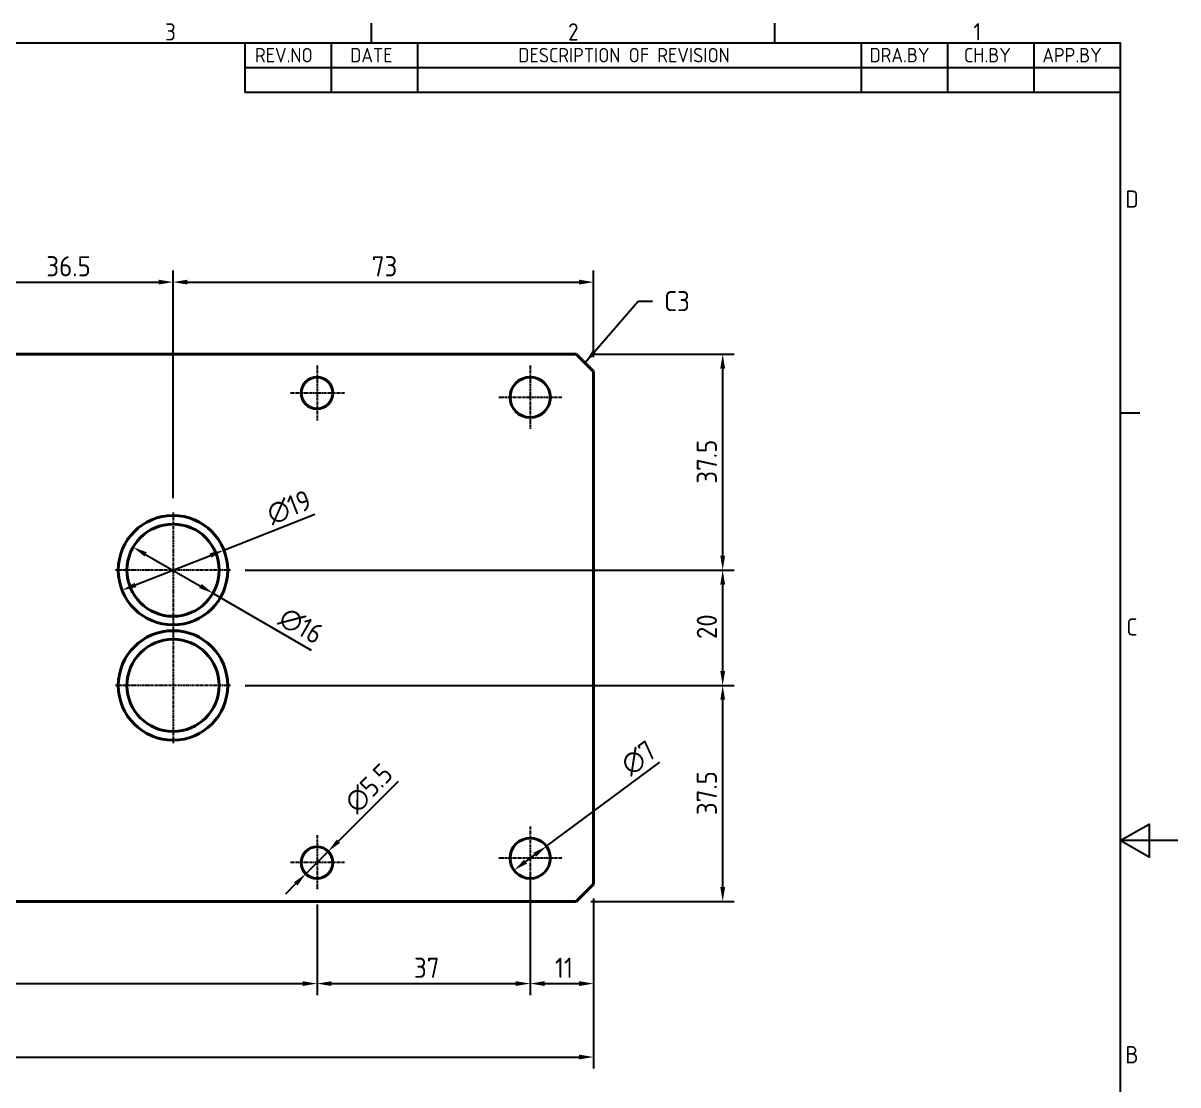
# Model space of a CAD drawing. Header units: millimetres. Extents: x 0 to 420, y 0 to 297.
# Drawn here: x 219.5 to 420, y 106.1 to 290.4 of the extents above; entities that cross this region are included whole.
import ezdxf

# ---------------------------------------------------------------- set-up
doc = ezdxf.new("R2010")
doc.units = ezdxf.units.MM
doc.linetypes.add('CHAIN', pattern=[0.7087, 0.4724, -0.0591, 0.1181, -0.0591])
doc.layers.get('0').update_dxf_attribs({"color": 3, "lineweight": 25, "true_color": 0x00ff00})
for name, color, linetype, lineweight, true_color in [('가시적인 것(ISO)', 3, 'Continuous', 40, 0x00ff00), ('기호(ISO)', 5, 'Continuous', 25, 0x0000ff), ('중심 표식(ISO)', 1, 'Continuous', 25, 0xff0000), ('치수(ISO)', 2, 'Continuous', 25, 0xffff00)]:
    doc.layers.add(name, color=color, linetype=linetype, lineweight=lineweight, true_color=true_color)
doc.layers.add('경계(ISO)', color=7, linetype='Continuous', lineweight=25)
doc.styles.add('ISO ProportionalPSTEK', font='isocp.shx')
doc.styles.add('문자 텍스트_PSTEK_POSCO', font='isocp.shx')
doc.styles.add('치수 텍스트_PSTEK_POSCO', font='isocp.shx')
doc.dimstyles.new('치수_PSTEK_POSCO', dxfattribs={"dimtxt": 3.5, "dimasz": 2.5, "dimexe": 2, "dimexo": 2.5, "dimgap": 1, "dimtad": 1, "dimrnd": 1e-08, "dimdsep": 46, "dimtxsty": '치수 텍스트_PSTEK_POSCO', "dimcen": 0.09, "dimdle": 10, "dimclrd": 7, "dimclre": 7, "dimclrt": 2, "dimadec": 1, "dimazin": 2, "dimtfac": 1, "dimtmove": 0, "dimatfit": 3, "dimfxl": 1, "dimtolj": 1, "dimlwd": -1, "dimlwe": -1, "dimarcsym": 0})
doc.dimstyles.new('치수_PSTEK_POSCO$7', dxfattribs={"dimtxt": 3.5, "dimasz": 2.5, "dimexe": 2, "dimexo": 2.5, "dimgap": 1, "dimtad": 1, "dimrnd": 1e-08, "dimdsep": 46, "dimtxsty": '치수 텍스트_PSTEK_POSCO', "dimcen": 0.09, "dimdle": 10, "dimclrd": 7, "dimclre": 7, "dimclrt": 2, "dimadec": 1, "dimazin": 2, "dimtfac": 1, "dimtmove": 0, "dimatfit": 3, "dimfxl": 1, "dimtolj": 1, "dimlwd": -1, "dimlwe": -1, "dimarcsym": 0})

# ---------------------------------------------------------------- blocks, each defined once
blk = doc.blocks.new('경계 Default Border')
at = {"layer": '경계(ISO)'}
for p, q in [((280, 287.0000076293945), (280, 290.4000091552734)), ((350, 287.0000076293945), (350, 290.4000091552734)), ((410, 222.7499961853027), (413.4000015258789, 222.7499961853027))]:
    blk.add_line(p, q, dxfattribs=at)
at = {"layer": '경계(ISO)', "flags": 128}
for points in [[(10, 10), (10, 287.0000076293945), (410, 287.0000076293945), (410, 10), (10, 10)], [(420, 148.5000038146973), (410, 148.5000038146973), (415, 151.3867473602295), (415, 145.6132507324219), (410, 148.5000038146973)]]:
    blk.add_lwpolyline(points, dxfattribs=at)
at = {"layer": '경계(ISO)', "color": 2, "true_color": 0xffff00, "char_height": 3.00000011920929, "attachment_point": 7, "style": '문자 텍스트_PSTEK_POSCO'}
for s, insert in [('3', (244.1685395229535, 287.3713945155963)), ('2', (314.127739416884, 287.3713945155963)), ('1', (384.4860661041481, 287.4)), ('D', (410.878270202895, 258.3463944559917)), ('C', (411.0445395201643, 184.0963944559917)), ('B', (410.878270202895, 109.8463944559917))]:
    blk.add_mtext(s, dxfattribs=dict(at, insert=insert))
blk = doc.blocks.new('리비전 내역')
at = {"layer": '기호(ISO)'}
for p, q in [((258, 287.0000076293945), (410, 287.0000076293945)), ((258, 287.0000076293945), (258, 282.7200076293945)), ((273, 287.0000076293945), (273, 282.7200076293945)), ((288, 287.0000076293945), (288, 282.7200076293945)), ((365, 287.0000076293945), (365, 282.7200076293945)), ((380, 287.0000076293945), (380, 282.7200076293945)), ((395, 287.0000076293945), (395, 282.7200076293945)), ((410, 287.0000076293945), (410, 282.7200076293945)), ((258, 282.7200076293945), (410, 282.7200076293945)), ((258, 282.7200076293945), (258, 278.4400076293945)), ((273, 282.7200076293945), (273, 278.4400076293945)), ((288, 282.7200076293945), (288, 278.4400076293945)), ((365, 282.7200076293945), (365, 278.4400076293945)), ((380, 282.7200076293945), (380, 278.4400076293945)), ((395, 282.7200076293945), (395, 278.4400076293945)), ((410, 282.7200076293945), (410, 278.4400076293945)), ((258, 278.4400076293945), (410, 278.4400076293945))]:
    blk.add_line(p, q, dxfattribs=at)
at = {"layer": '기호(ISO)', "color": 2, "true_color": 0xffff00, "char_height": 2.5, "attachment_point": 7, "style": 'ISO ProportionalPSTEK'}
for s, insert in [('REV.NO', (259.7871163682308, 283.5831900503393)), ('DATE', (276.3142317728366, 283.5831900503393)), ('DESCRIPTION OF REVISION', (305.5070204333629, 283.5831900503393)), ('DRA.BY', (366.4757339553204, 283.5831900503393)), ('CH.BY', (382.8642915086117, 283.5831900503393)), ('APP.BY', (396.4777339604404, 283.5831900503393))]:
    blk.add_mtext(s, dxfattribs=dict(at, insert=insert))
blk = doc.blocks.new('*D25')
at = {"layer": 'Defpoints', "color": 0, "transparency": 16777216}
for p in [(245.558536297435, 245.4426301196244), (209.058536297435, 205.4426301196244), (245.558536297435, 205.4426301196244)]:
    blk.add_point(p, dxfattribs=at)
at = {"layer": '치수(ISO)', "color": 7, "transparency": 16777216}
for p, q in [((209.058536297435, 207.9426301196244), (209.058536297435, 247.4426301196244)), ((245.558536297435, 207.9426301196244), (245.558536297435, 247.4426301196244)), ((211.558536297435, 245.4426301196244), (243.058536297435, 245.4426301196244))]:
    blk.add_line(p, q, dxfattribs=at)
for points in [[(211.558536297435, 245.859296786291), (211.558536297435, 245.0259634529577), (209.058536297435, 245.4426301196244)], [(243.058536297435, 245.859296786291), (243.058536297435, 245.0259634529577), (245.558536297435, 245.4426301196244)]]:
    blk.add_solid(points, dxfattribs=at)
at = {"layer": '치수(ISO)', "color": 2, "transparency": 16777216, "insert": (223.5710489240197, 248.1926301196244), "char_height": 3.5, "attachment_point": 4, "style": '치수 텍스트_PSTEK_POSCO'}
blk.add_mtext('\\A1;36.5', dxfattribs=at)
blk = doc.blocks.new('*D26')
at = {"layer": 'Defpoints', "color": 0, "transparency": 16777216}
for p in [(318.558536297435, 245.4426301196244), (318.558536297435, 229.9426301196244), (245.558536297435, 205.4426301196244)]:
    blk.add_point(p, dxfattribs=at)
at = {"layer": '치수(ISO)', "color": 7, "transparency": 16777216}
for p, q in [((245.558536297435, 207.9426301196244), (245.558536297435, 247.4426301196244)), ((318.558536297435, 232.4426301196244), (318.558536297435, 247.4426301196244)), ((248.058536297435, 245.4426301196244), (316.058536297435, 245.4426301196244))]:
    blk.add_line(p, q, dxfattribs=at)
for points in [[(248.058536297435, 245.859296786291), (248.058536297435, 245.0259634529577), (245.558536297435, 245.4426301196244)], [(316.058536297435, 245.859296786291), (316.058536297435, 245.0259634529577), (318.558536297435, 245.4426301196244)]]:
    blk.add_solid(points, dxfattribs=at)
at = {"layer": '치수(ISO)', "color": 2, "transparency": 16777216, "insert": (280.0710489240197, 248.1926301196244), "char_height": 3.5, "attachment_point": 4, "style": '치수 텍스트_PSTEK_POSCO'}
blk.add_mtext('\\A1;73', dxfattribs=at)
blk = doc.blocks.new('*D29')
at = {"layer": 'Defpoints', "color": 0, "transparency": 16777216}
for p in [(127.558536297435, 139.9426301196243), (270.558536297435, 139.9426301196243), (270.558536297435, 123.6861166853473)]:
    blk.add_point(p, dxfattribs=at)
at = {"layer": '치수(ISO)', "color": 7, "transparency": 16777216}
for p, q in [((127.558536297435, 137.4426301196243), (127.558536297435, 121.6861166853473)), ((270.558536297435, 137.4426301196243), (270.558536297435, 121.6861166853473)), ((130.058536297435, 123.6861166853473), (268.058536297435, 123.6861166853473))]:
    blk.add_line(p, q, dxfattribs=at)
for points in [[(130.058536297435, 124.102783352014), (130.058536297435, 123.2694500186807), (127.558536297435, 123.6861166853473)], [(268.058536297435, 124.102783352014), (268.058536297435, 123.2694500186807), (270.558536297435, 123.6861166853473)]]:
    blk.add_solid(points, dxfattribs=at)
at = {"layer": '치수(ISO)', "color": 2, "transparency": 16777216, "insert": (195.5210489240197, 126.4361166853473), "char_height": 3.5, "attachment_point": 4, "style": '치수 텍스트_PSTEK_POSCO'}
blk.add_mtext('\\A1;143', dxfattribs=at)
blk = doc.blocks.new('*D30')
at = {"layer": 'Defpoints', "color": 0, "transparency": 16777216}
for p in [(307.558536297435, 145.4426301196244), (270.558536297435, 139.9426301196243), (307.558536297435, 123.6861166853473)]:
    blk.add_point(p, dxfattribs=at)
at = {"layer": '치수(ISO)', "color": 7, "transparency": 16777216}
for p, q in [((307.558536297435, 142.9426301196244), (307.558536297435, 121.6861166853473)), ((270.558536297435, 137.4426301196243), (270.558536297435, 121.6861166853473)), ((273.058536297435, 123.6861166853473), (305.058536297435, 123.6861166853473))]:
    blk.add_line(p, q, dxfattribs=at)
for points in [[(273.058536297435, 124.102783352014), (273.058536297435, 123.2694500186807), (270.558536297435, 123.6861166853473)], [(305.058536297435, 124.102783352014), (305.058536297435, 123.2694500186807), (307.558536297435, 123.6861166853473)]]:
    blk.add_solid(points, dxfattribs=at)
at = {"layer": '치수(ISO)', "color": 2, "transparency": 16777216, "insert": (287.393536297435, 126.4361166853473), "char_height": 3.5, "attachment_point": 4, "style": '치수 텍스트_PSTEK_POSCO'}
blk.add_mtext('\\A1;37', dxfattribs=at)
blk = doc.blocks.new('*D31')
at = {"layer": 'Defpoints', "color": 0, "transparency": 16777216}
for p in [(307.558536297435, 145.4426301196244), (318.558536297435, 140.9426301196244), (318.558536297435, 123.6861166853473)]:
    blk.add_point(p, dxfattribs=at)
at = {"layer": '치수(ISO)', "color": 7, "transparency": 16777216}
for p, q in [((307.558536297435, 142.9426301196244), (307.558536297435, 121.6861166853473)), ((318.558536297435, 138.4426301196244), (318.558536297435, 121.6861166853473)), ((310.058536297435, 123.6861166853473), (316.058536297435, 123.6861166853473))]:
    blk.add_line(p, q, dxfattribs=at)
for points in [[(310.058536297435, 124.102783352014), (310.058536297435, 123.2694500186807), (307.558536297435, 123.6861166853473)], [(316.058536297435, 124.102783352014), (316.058536297435, 123.2694500186807), (318.558536297435, 123.6861166853473)]]:
    blk.add_solid(points, dxfattribs=at)
at = {"layer": '치수(ISO)', "color": 2, "transparency": 16777216, "insert": (311.843536297435, 126.4361166853473), "char_height": 3.5, "attachment_point": 4, "style": '치수 텍스트_PSTEK_POSCO'}
blk.add_mtext('\\A1;11', dxfattribs=at)
blk = doc.blocks.new('*D35')
at = {"layer": 'Defpoints', "color": 0, "transparency": 16777216}
for p in [(79.55853629743496, 140.9426301196243), (318.558536297435, 140.9426301196244), (318.558536297435, 110.9426301196244)]:
    blk.add_point(p, dxfattribs=at)
at = {"layer": '치수(ISO)', "color": 7, "transparency": 16777216}
for p, q in [((79.55853629743496, 138.4426301196243), (79.55853629743496, 108.9426301196244)), ((318.558536297435, 138.4426301196244), (318.558536297435, 108.9426301196244)), ((82.05853629743496, 110.9426301196244), (316.058536297435, 110.9426301196244))]:
    blk.add_line(p, q, dxfattribs=at)
for points in [[(82.05853629743496, 111.3592967862911), (82.05853629743496, 110.5259634529577), (79.55853629743496, 110.9426301196244)], [(316.058536297435, 111.3592967862911), (316.058536297435, 110.5259634529577), (318.558536297435, 110.9426301196244)]]:
    blk.add_solid(points, dxfattribs=at)
at = {"layer": '치수(ISO)', "color": 2, "transparency": 16777216, "insert": (195.7388087328039, 113.6929746078134), "char_height": 3.5, "attachment_point": 4, "style": '치수 텍스트_PSTEK_POSCO'}
blk.add_mtext('\\A1;239', dxfattribs=at)
blk = doc.blocks.new('*D36')
at = {"layer": 'Defpoints', "color": 0, "transparency": 16777216}
for p in [(238.6303330671587, 199.4426301196233), (252.4867395277104, 191.442630119625)]:
    blk.add_point(p, dxfattribs=at)
at = {"layer": '치수(ISO)', "color": 7, "transparency": 16777216}
for p, q in [((240.79539657662, 198.1926301196236), (250.3216760182492, 192.6926301196248)), ((252.4867395277104, 191.442630119625), (269.5620123226576, 181.5842167749785))]:
    blk.add_line(p, q, dxfattribs=at)
for points in [[(241.0037299099533, 198.5534740378672), (240.5870632432867, 197.8317862013801), (238.6303330671587, 199.4426301196233)], [(250.5300093515825, 193.0534740378683), (250.1133426849159, 192.3317862013812), (252.4867395277104, 191.442630119625)]]:
    blk.add_solid(points, dxfattribs=at)
at = {"layer": '치수(ISO)', "color": 2, "transparency": 16777216, "insert": (264.46466577146, 187.7025976590072), "char_height": 3.5, "attachment_point": 4, "rotation": 330.00000000000637, "style": '치수 텍스트_PSTEK_POSCO'}
blk.add_mtext('\\A1;∅16', dxfattribs=at)
blk = doc.blocks.new('*D37')
at = {"layer": 'Defpoints', "color": 0, "transparency": 16777216}
for p in [(254.3967825490911, 198.9262206803946), (236.7202900457788, 191.959039558854)]:
    blk.add_point(p, dxfattribs=at)
at = {"layer": '치수(ISO)', "color": 7, "transparency": 16777216}
for p, q in [((254.3967825490911, 198.9262206803946), (270.155596736778, 205.1375498049787)), ((239.0461443225304, 192.8757739169515), (252.0709282723395, 198.0094863222971))]:
    blk.add_line(p, q, dxfattribs=at)
for points in [[(251.9181392126566, 198.3971287017557), (252.2237173320224, 197.6218439428386), (254.3967825490911, 198.9262206803946)], [(238.8933552628475, 193.2634162964101), (239.1989333822133, 192.4881315374928), (236.7202900457788, 191.959039558854)]]:
    blk.add_solid(points, dxfattribs=at)
at = {"layer": '치수(ISO)', "color": 2, "transparency": 16777216, "insert": (262.122572055703, 204.9272401009377), "char_height": 3.5, "attachment_point": 4, "rotation": 21.511855787972515, "style": '치수 텍스트_PSTEK_POSCO'}
blk.add_mtext('\\A1;∅19', dxfattribs=at)
blk = doc.blocks.new('*D38')
at = {"layer": 'Defpoints', "color": 0, "transparency": 16777216}
for p in [(272.5030799456981, 146.637173767887), (268.6139926491715, 142.7480864713615)]:
    blk.add_point(p, dxfattribs=at)
at = {"layer": '치수(ISO)', "color": 7, "transparency": 16777216}
for p, q in [((274.2708468986648, 148.4049407208531), (284.7100459516546, 158.8441397738397)), ((268.6139926491715, 142.7480864713615), (272.5030799456981, 146.637173767887)), ((266.8462256962048, 140.9803195183954), (265.0784587432382, 139.2125525654293))]:
    blk.add_line(p, q, dxfattribs=at)
for points in [[(273.9762190731705, 148.6995685463476), (274.5654747241592, 148.1103128953587), (272.5030799456981, 146.637173767887)], [(266.5515978707105, 141.2749473438899), (267.1408535216992, 140.685691692901), (268.6139926491715, 142.7480864713615)]]:
    blk.add_solid(points, dxfattribs=at)
at = {"layer": '치수(ISO)', "color": 2, "transparency": 16777216, "insert": (276.263673307068, 154.286854425781), "char_height": 3.5, "attachment_point": 4, "rotation": 44.999999999991196, "style": '치수 텍스트_PSTEK_POSCO'}
blk.add_mtext('\\A1;∅5.5', dxfattribs=at)
blk = doc.blocks.new('*D39')
at = {"layer": 'Defpoints', "color": 0, "transparency": 16777216}
for p in [(310.3697441023872, 147.5276027039466), (304.7473284924826, 143.3576575353021)]:
    blk.add_point(p, dxfattribs=at)
at = {"layer": '치수(ISO)', "color": 7, "transparency": 16777216}
for p, q in [((310.3697441023872, 147.5276027039466), (330.0737123853355, 162.1413333573441)), ((306.7553340674485, 144.8469236669608), (308.3617385274213, 146.0383365722879))]:
    blk.add_line(p, q, dxfattribs=at)
for points in [[(308.1135275054782, 146.3730041681156), (308.6099495493644, 145.7036689764602), (310.3697441023872, 147.5276027039466)], [(306.5071230455054, 145.1815912627885), (307.0035450893916, 144.5122560711332), (304.7473284924826, 143.3576575353021)]]:
    blk.add_solid(points, dxfattribs=at)
at = {"layer": '치수(ISO)', "color": 2, "transparency": 16777216, "insert": (323.9777472640865, 161.0439686775242), "char_height": 3.5, "attachment_point": 4, "rotation": 36.56300990730104, "style": '치수 텍스트_PSTEK_POSCO'}
blk.add_mtext('\\A1;∅7', dxfattribs=at)
blk = doc.blocks.new('*D42')
at = {"layer": 'Defpoints', "color": 0, "transparency": 16777216}
for p in [(255.558536297435, 175.4426301196244), (340.9752868880225, 175.4426301196243), (315.558536297435, 137.9426301196244)]:
    blk.add_point(p, dxfattribs=at)
at = {"layer": '치수(ISO)', "color": 7, "transparency": 16777216}
for p, q in [((258.058536297435, 175.4426301196244), (342.9752868880225, 175.4426301196243)), ((340.9752868880225, 140.4426301196243), (340.9752868880225, 172.9426301196243)), ((318.058536297435, 137.9426301196244), (342.9752868880225, 137.9426301196243))]:
    blk.add_line(p, q, dxfattribs=at)
for points in [[(340.5586202213559, 172.9426301196243), (341.3919535546892, 172.9426301196243), (340.9752868880225, 175.4426301196243)], [(340.5586202213559, 140.4426301196243), (341.3919535546892, 140.4426301196243), (340.9752868880225, 137.9426301196243)]]:
    blk.add_solid(points, dxfattribs=at)
at = {"layer": '치수(ISO)', "color": 2, "transparency": 16777216, "insert": (338.2252868880225, 152.9351427462091), "char_height": 3.5, "attachment_point": 4, "rotation": 90, "style": '치수 텍스트_PSTEK_POSCO'}
blk.add_mtext('\\A1;37.5', dxfattribs=at)
blk = doc.blocks.new('*D43')
at = {"layer": 'Defpoints', "color": 0, "transparency": 16777216}
for p in [(255.558536297435, 195.4426301196244), (340.9752868880225, 195.4426301196243), (255.558536297435, 175.4426301196244)]:
    blk.add_point(p, dxfattribs=at)
at = {"layer": '치수(ISO)', "color": 7, "transparency": 16777216}
for p, q in [((258.058536297435, 195.4426301196244), (342.9752868880225, 195.4426301196243)), ((340.9752868880225, 177.9426301196243), (340.9752868880225, 192.9426301196243)), ((258.058536297435, 175.4426301196244), (342.9752868880225, 175.4426301196243))]:
    blk.add_line(p, q, dxfattribs=at)
for points in [[(340.5586202213559, 192.9426301196243), (341.3919535546892, 192.9426301196243), (340.9752868880225, 195.4426301196243)], [(340.5586202213559, 177.9426301196243), (341.3919535546892, 177.9426301196243), (340.9752868880225, 175.4426301196243)]]:
    blk.add_solid(points, dxfattribs=at)
at = {"layer": '치수(ISO)', "color": 2, "transparency": 16777216, "insert": (338.2249423998335, 183.4818131904905), "char_height": 3.5, "attachment_point": 4, "rotation": 90, "style": '치수 텍스트_PSTEK_POSCO'}
blk.add_mtext('\\A1;20', dxfattribs=at)
blk = doc.blocks.new('*D44')
at = {"layer": 'Defpoints', "color": 0, "transparency": 16777216}
for p in [(315.558536297435, 232.9426301196244), (340.9752868880225, 232.9426301196243), (255.558536297435, 195.4426301196244)]:
    blk.add_point(p, dxfattribs=at)
at = {"layer": '치수(ISO)', "color": 7, "transparency": 16777216}
for p, q in [((318.058536297435, 232.9426301196244), (342.9752868880225, 232.9426301196243)), ((340.9752868880225, 197.9426301196243), (340.9752868880225, 230.4426301196243)), ((258.058536297435, 195.4426301196244), (342.9752868880225, 195.4426301196243))]:
    blk.add_line(p, q, dxfattribs=at)
for points in [[(340.5586202213559, 230.4426301196243), (341.3919535546892, 230.4426301196243), (340.9752868880225, 232.9426301196243)], [(340.5586202213559, 197.9426301196243), (341.3919535546892, 197.9426301196243), (340.9752868880225, 195.4426301196243)]]:
    blk.add_solid(points, dxfattribs=at)
at = {"layer": '치수(ISO)', "color": 2, "transparency": 16777216, "insert": (338.2252868880225, 210.4551427462091), "char_height": 3.5, "attachment_point": 4, "rotation": 90, "style": '치수 텍스트_PSTEK_POSCO'}
blk.add_mtext('\\A1;37.5', dxfattribs=at)

msp = doc.modelspace()

# ---------------------------------------------------------------- linework, layer by layer
at = {"layer": '가시적인 것(ISO)'}
for p, q in [((82.55853629743501, 232.9426301196244), (315.558536297435, 232.9426301196244)), ((315.558536297435, 232.9426301196244), (318.558536297435, 229.9426301196244)), ((318.558536297435, 229.9426301196244), (318.558536297435, 140.9426301196244)), ((318.558536297435, 140.9426301196244), (315.558536297435, 137.9426301196244)), ((315.558536297435, 137.9426301196244), (82.55853629743498, 137.9426301196243))]:
    msp.add_line(p, q, dxfattribs=at)
for centre, radius in [((270.558536297435, 226.1926301196243), 2.75), ((307.558536297435, 225.4426301196244), 3.5), ((245.558536297435, 195.4426301196244), 9.500000000000002), ((245.558536297435, 195.4426301196244), 8), ((245.558536297435, 175.4426301196244), 9.5), ((245.558536297435, 175.4426301196244), 8), ((307.558536297435, 145.4426301196244), 3.5), ((270.558536297435, 144.6926301196244), 2.75)]:
    msp.add_circle(centre, radius, dxfattribs=at)
at = {"layer": '중심 표식(ISO)', "linetype": 'CHAIN'}
for p, q in [((270.558536297435, 230.9426301196244), (270.558536297435, 221.4426301196243)), ((307.558536297435, 230.9426301196244), (307.558536297435, 219.9426301196243)), ((275.308536297435, 226.1926301196243), (265.808536297435, 226.1926301196243)), ((313.058536297435, 225.4426301196244), (302.058536297435, 225.4426301196244)), ((245.558536297435, 205.4426301196244), (245.558536297435, 185.4426301196244)), ((255.558536297435, 195.4426301196244), (235.558536297435, 195.4426301196244)), ((245.558536297435, 185.4426301196244), (245.558536297435, 165.4426301196244)), ((255.558536297435, 175.4426301196244), (235.558536297435, 175.4426301196244)), ((307.558536297435, 150.9426301196244), (307.558536297435, 139.9426301196243)), ((270.558536297435, 149.4426301196243), (270.558536297435, 139.9426301196243)), ((275.308536297435, 144.6926301196243), (265.808536297435, 144.6926301196243)), ((313.058536297435, 145.4426301196244), (302.058536297435, 145.4426301196244))]:
    msp.add_line(p, q, dxfattribs=at)

# ---------------------------------------------------------------- block references
msp.add_blockref('경계 Default Border', (0, 0))
at = {"layer": '기호(ISO)'}
msp.add_blockref('리비전 내역', (0, 0), dxfattribs=at)

# ---------------------------------------------------------------- texts
at = {"layer": '기호(ISO)', "color": 2, "true_color": 0xffff00, "insert": (330.8097496985304, 242.1441549998976), "char_height": 3.499999940395355, "attachment_point": 4, "style": '치수 텍스트_PSTEK_POSCO'}
msp.add_mtext('{C3}', dxfattribs=at)

# ---------------------------------------------------------------- dimensions: what is measured, and where the dimension line sits
at = {"layer": '치수(ISO)', "color": 7}
for base, p1, p2, angle, picture, middle in [((245.558536297435, 245.4426301196244), (209.058536297435, 205.4426301196244), (245.558536297435, 205.4426301196244), 180, '*D25', (227.318536297435, 245.4426301196244)), ((318.558536297435, 245.4426301196244), (245.558536297435, 205.4426301196244), (318.558536297435, 229.9426301196244), 180, '*D26', (282.068536297435, 245.4426301196244)), ((340.9752868880225, 232.9426301196243), (255.558536297435, 195.4426301196244), (315.558536297435, 232.9426301196244), 90, '*D44', (340.9752868880225, 214.2026301196244)), ((340.9752868880225, 195.4426301196243), (255.558536297435, 175.4426301196244), (255.558536297435, 195.4426301196244), 90, '*D43', (340.9752868880225, 185.4526301196244)), ((340.9752868880225, 175.4426301196243), (315.558536297435, 137.9426301196244), (255.558536297435, 175.4426301196244), 90, '*D42', (340.9752868880225, 156.6826301196243)), ((307.558536297435, 123.6861166853473), (270.558536297435, 139.9426301196243), (307.558536297435, 145.4426301196244), 180, '*D30', (289.318536297435, 123.6861166853473)), ((318.558536297435, 123.6861166853473), (307.558536297435, 145.4426301196244), (318.558536297435, 140.9426301196244), 180, '*D31', (313.068536297435, 123.6861166853473)), ((270.558536297435, 123.6861166853473), (127.558536297435, 139.9426301196243), (270.558536297435, 139.9426301196243), 180, '*D29', (198.568536297435, 123.6861166853473))]:
    dim = msp.add_linear_dim(base=base, p1=p1, p2=p2, angle=angle, dimstyle='치수_PSTEK_POSCO', override={"dimdec": 2, "dimtp": 0, "dimtm": -0, "dimtdec": 2, "dimtofl": 0, "dimatfit": 1}, dxfattribs=at)
    dim.commit()
    dim.dimension.update_dxf_attribs({"geometry": picture, "text_midpoint": middle, "dimtype": 160})
for p1, p2, override, picture, middle in [((236.7202900457788, 191.959039558854), (254.3967825490911, 198.9262206803946), {"dimdec": 2, "dimlfac": 0.9999999999999912, "dimtp": 0, "dimtm": -0, "dimtdec": 2, "dimatfit": 2}, '*D37', (266.1781174378438, 203.5698282291253)), ((238.6303330671587, 199.4426301196233), (252.4867395277104, 191.442630119625), {"dimdec": 2, "dimlfac": 1.000000000000012, "dimtp": 0, "dimtm": -0, "dimtdec": 2, "dimatfit": 2}, '*D36', (265.8928263451667, 183.7026222867891)), ((304.7473284924826, 143.3576575353021), (310.3697441023872, 147.5276027039466), {"dimdec": 2, "dimlfac": 0.9999999999999919, "dimtp": 0, "dimtm": -0, "dimtdec": 2, "dimatfit": 2}, '*D39', (327.4432250821301, 160.1903947248712)), ((268.6139926491715, 142.7480864713615), (272.5030799456981, 146.637173767887), {"dimdec": 2, "dimlfac": 0.9999999999999897, "dimtp": 0, "dimtm": -0, "dimtdec": 2, "dimatfit": 2}, '*D38', (281.1055780628993, 155.2396718850854))]:
    dim = msp.add_diameter_dim_2p(p1=p1, p2=p2, dimstyle='치수_PSTEK_POSCO', override=override, dxfattribs=at)
    dim.commit()
    dim.dimension.update_dxf_attribs({"geometry": picture, "text_midpoint": middle, "dimtype": 163})
dim = msp.add_linear_dim(base=(318.558536297435, 110.9426301196244), p1=(79.55853629743496, 140.9426301196243), p2=(318.558536297435, 140.9426301196244), dimstyle='치수_PSTEK_POSCO', override={"dimdec": 2, "dimtp": 0, "dimtm": -0, "dimtdec": 2, "dimtofl": 0, "dimatfit": 1}, dxfattribs=at)
dim.commit()
dim.dimension.update_dxf_attribs({"geometry": '*D35', "text_midpoint": (199.058536297435, 110.9426301196244), "dimtype": 160})

# ---------------------------------------------------------------- leaders
at = {"layer": '기호(ISO)', "color": 7, "annotation_type": 0, "has_hookline": 1, "hookline_direction": 0, "text_width": 4.158071266203458}
msp.add_leader([(317.058536297435, 231.4426301196244), (326.3097496985304, 242.1441549998976), (328.8097496985304, 242.1441549998976)], dimstyle='치수_PSTEK_POSCO$7', override={"dimtad": 0}, dxfattribs=at)

doc.saveas('drawing.dxf')
